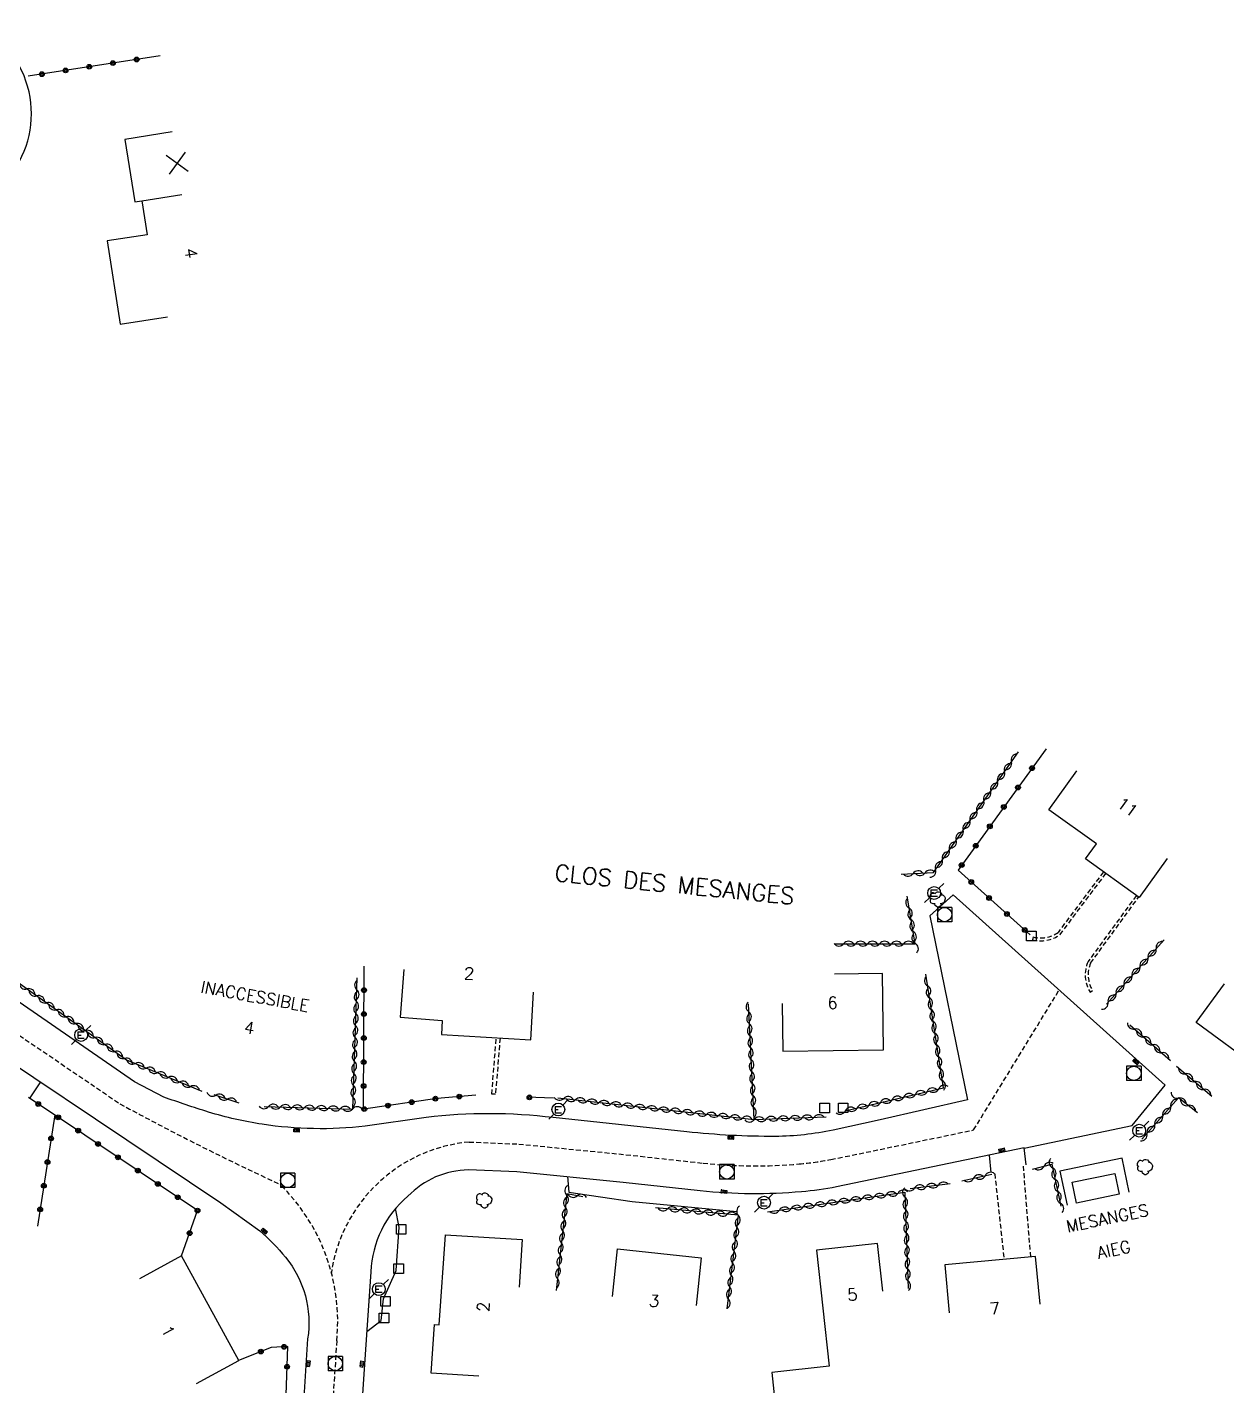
# Model space of a CAD drawing. Header units: millimetres. Extents: x 184000 to 185001, y 129000 to 130000.
# Drawn here: x 184586.4 to 184711.6, y 129851 to 129992.8 of the extents above; entities that cross this region are included whole.
import ezdxf
from ezdxf.enums import TextEntityAlignment as Align

# ---------------------------------------------------------------- set-up
doc = ezdxf.new("R2010")
doc.units = ezdxf.units.MM
doc.linetypes.add('DASHED', pattern=[0.75, 0.5, -0.25])
doc.layers.get('0').update_dxf_attribs({"linetype": 'CONTINUOUS'})
for name, color, linetype in [('W0001', 6, 'DASHED'), ('W0008', 7, 'CONTINUOUS'), ('W0100', 7, 'CONTINUOUS'), ('W0112', 1, 'DASHED'), ('W0300', 7, 'CONTINUOUS'), ('W0310', 3, 'CONTINUOUS'), ('W0322', 7, 'CONTINUOUS'), ('W0334', 7, 'CONTINUOUS'), ('W0400', 7, 'CONTINUOUS'), ('W0420', 7, 'CONTINUOUS'), ('W0471', 7, 'CONTINUOUS'), ('W0984', 7, 'CONTINUOUS'), ('W0989', 7, 'CONTINUOUS'), ('W0991', 7, 'CONTINUOUS'), ('W1102', 7, 'CONTINUOUS')]:
    doc.layers.add(name, color=color, linetype=linetype)
doc.styles.get("Standard").update_dxf_attribs({"font": 'romans.shx', "width": 0.85})

# ---------------------------------------------------------------- blocks, each defined once
blk = doc.blocks.new('t322o')
at = {"color": 0, "linetype": 'Continuous'}
for radius in [0.25, 0.15]:
    blk.add_circle((0, 0), radius, dxfattribs=at)
blk = doc.blocks.new('T420')
for p, q in [((0.75, 0.75), (-0.75, 0.75)), ((-0.75, 0.75), (-0.75, -0.75)), ((0.75, 0.75), (0.75, -0.75)), ((0.75, -0.75), (-0.75, -0.75))]:
    blk.add_line(p, q)
blk.add_ellipse((0, 0), major_axis=(-0.53, 0.53), ratio=1, start_param=3.926991, end_param=10.210176)
blk = doc.blocks.new('T471')
for p, q in [((-0.333334, 0.333334), (-0.333334, -0.333334)), ((-0.333334, 0.333334), (0.333334, 0.333334)), ((-0.333334, 0), (0, 0)), ((0.500001, 0.500001), (1.000002, 1.000002)), ((-0.500001, -0.500001), (-1.000002, -1.000002)), ((-0.333334, -0.333334), (0.333334, -0.333334))]:
    blk.add_line(p, q)
blk.add_ellipse((0, 0), major_axis=(0.471405, 0.471405), ratio=1, start_param=5.4977871438, end_param=11.780972451)
blk = doc.blocks.new('T400')
for p, q in [((-0.15, 0.3), (0.15, 0.3)), ((-0.15, -0.25), (-0.15, 0.3)), ((-0.15, 0.15), (0.15, 0.15)), ((-0.15, 0), (0.15, 0)), ((0.15, 0.3), (0.15, -0.25)), ((-0.15, -0.15), (0.15, -0.15)), ((-0.15, -0.25), (-0.15, -0.3)), ((-0.15, -0.3), (0.15, -0.3)), ((0.15, -0.3), (0.15, -0.25))]:
    blk.add_line(p, q)
blk = doc.blocks.new('T300')
for p, q in [((-0.8, 0.51), (-0.86, 0.34)), ((-0.86, 0.34), (-0.86, 0.17)), ((-0.86, 0.17), (-0.74, 0.06)), ((-0.69, 0.63), (-0.8, 0.51)), ((-0.8, -0.06), (-0.74, 0.06)), ((-0.74, 0.06), (-0.69, 0.11)), ((-0.57, 0.69), (-0.69, 0.63)), ((-0.46, 0.69), (-0.57, 0.69)), ((-0.29, 0.63), (-0.46, 0.69)), ((-0.29, 0.63), (-0.17, 0.74)), ((-0.23, 0.57), (-0.29, 0.63)), ((-0.17, 0.74), (-0.06, 0.8)), ((-0.06, 0.8), (0.06, 0.8)), ((0.06, 0.8), (0.23, 0.74)), ((0.23, 0.74), (0.34, 0.63)), ((0.34, 0.63), (0.4, 0.51)), ((0.46, 0.46), (0.34, 0.46)), ((0.4, 0.51), (0.4, 0.46)), ((0.57, 0.4), (0.46, 0.46)), ((0.57, 0.4), (0.69, 0.29)), ((0.69, 0.29), (0.74, 0.17)), ((0.74, 0.06), (0.69, -0.17)), ((0.74, 0.17), (0.74, 0.06)), ((-0.8, -0.17), (-0.8, -0.06)), ((-0.8, -0.23), (-0.8, -0.17)), ((-0.74, -0.34), (-0.8, -0.23)), ((-0.69, -0.4), (-0.74, -0.34)), ((-0.51, -0.46), (-0.69, -0.4)), ((-0.4, -0.46), (-0.51, -0.46)), ((-0.4, -0.46), (-0.34, -0.46)), ((-0.34, -0.46), (-0.34, -0.4)), ((-0.34, -0.51), (-0.34, -0.46)), ((-0.29, -0.63), (-0.34, -0.51)), ((-0.17, -0.74), (-0.29, -0.63)), ((-0.06, -0.8), (-0.17, -0.74)), ((0.06, -0.8), (-0.06, -0.8)), ((0.17, -0.74), (0.06, -0.8)), ((0.23, -0.69), (0.17, -0.74)), ((0.29, -0.46), (0.23, -0.46)), ((0.29, -0.63), (0.23, -0.69)), ((0.46, -0.4), (0.29, -0.46)), ((0.34, -0.51), (0.29, -0.63)), ((0.34, -0.51), (0.34, -0.46)), ((0.57, -0.34), (0.46, -0.4)), ((0.63, -0.29), (0.57, -0.34)), ((0.69, -0.17), (0.63, -0.29))]:
    blk.add_line(p, q)
blk = doc.blocks.new('t310o')
at = {"color": 0, "linetype": 'Continuous'}
for centre, start, end in [((-0.5, 0.38), 216.8699, 323.1304), ((0.5, -0.37), 36.8699, 143.1303)]:
    blk.add_arc(centre, 0.625, start, end, dxfattribs=at)
blk = doc.blocks.new('t112o')
at = {"color": 0, "linetype": 'Continuous'}
for p, q in [((-0.5, 0.5), (0.5, 0.5)), ((-0.5, -0.5), (-0.5, 0.5)), ((0.5, 0.5), (0.5, -0.5)), ((0.5, -0.5), (-0.5, -0.5))]:
    blk.add_line(p, q, dxfattribs=at)
blk = doc.blocks.new('t991o')
at = {"color": 0, "linetype": 'Continuous'}
for p, q in [((-1, 1), (1, -1)), ((-1, -1), (1, 1))]:
    blk.add_line(p, q, dxfattribs=at)

msp = doc.modelspace()

# ---------------------------------------------------------------- linework, layer by layer
at = {"layer": 'W0001'}
for points in [[(184477.65, 129907.15), (184492.55, 129904.86), (184530.85, 129899.29, 0.060458), (184552.09, 129901.37), (184558.82, 129902.07, -0.167521), (184571.35, 129897.27), (184596.09, 129880.43, 0.017409), (184612.77, 129872.04, -0.229307), (184618.72, 129855.69), (184616, 129813.86)], [(184477.65, 129907.15), (184492.55, 129904.86), (184530.85, 129899.29, 0.060458), (184552.09, 129901.37), (184558.82, 129902.07, -0.167521), (184571.35, 129897.27), (184596.09, 129880.43, 0.017409), (184612.77, 129872.04, -0.229307), (184618.72, 129855.69), (184616, 129813.86)], [(184618.16, 129862.83, -0.345531), (184632.52, 129876.43, -0.003674), (184632.52, 129876.43), (184637.7, 129876.22), (184648.89, 129875.11), (184656.93, 129874.23, 0.049146), (184666.94, 129874.14, 0.024527), (184670.27, 129874.6), (184677.63, 129876.12), (184685.16, 129877.69), (184694.08, 129892.3)], [(184618.16, 129862.83, -0.345531), (184632.52, 129876.43, -0.003674), (184632.52, 129876.43), (184637.7, 129876.22), (184648.89, 129875.11), (184656.93, 129874.23, 0.049146), (184666.94, 129874.14, 0.024527), (184670.27, 129874.6), (184677.63, 129876.12), (184685.16, 129877.69), (184694.08, 129892.3)]]:
    msp.add_lwpolyline(points, format="xyb", dxfattribs=at)
at = {"layer": 'W0008'}
for points in [[(184584.29, 129976.9, 0.475244), (184581.62, 129992.78, 0.350341)], [(184584.29, 129976.9, 0.475244), (184581.62, 129992.78, 0.350341)], [(184690.42, 129875.8), (184701.68, 129878.15), (184705.15, 129882.37), (184683.01, 129902.23), (184680.59, 129900.05), (184684.5, 129880.85), (184675.42, 129878.76), (184670.5, 129877.68, -0.051738), (184664.46, 129877.02, -0.028725), (184655.23, 129877.5), (184641.29, 129878.98, 0.06034), (184628.04, 129879), (184621.69, 129878.08, -0.065673), (184610.94, 129878.28, -0.036662), (184605.35, 129879.56, -0.013551), (184600.67, 129881.13), (184597.61, 129882.7), (184575.9, 129897.71)], [(184690.42, 129875.8), (184701.68, 129878.15), (184705.15, 129882.37), (184683.01, 129902.23), (184680.59, 129900.05), (184684.5, 129880.85), (184675.42, 129878.76), (184670.5, 129877.68, -0.051738), (184664.46, 129877.02, -0.028725), (184655.23, 129877.5), (184641.29, 129878.98, 0.06034), (184628.04, 129879), (184621.69, 129878.08, -0.065673), (184610.94, 129878.28, -0.036662), (184605.35, 129879.56, -0.013551), (184600.67, 129881.13), (184597.61, 129882.7), (184575.9, 129897.71)], [(184574.01, 129891.94), (184606.63, 129870.08), (184610.69, 129867.18, -0.041158), (184613.38, 129864.4, -0.214165), (184615.68, 129855.89), (184615.07, 129846.44), (184614.79, 129840.72), (184614.39, 129834.94), (184613.5, 129822.53, -0.183281), (184611.3, 129818.08, -0.225165), (184602.9, 129815.41), (184586.84, 129819.47), (184569.39, 129823.75)], [(184574.01, 129891.94), (184606.63, 129870.08), (184610.69, 129867.18, -0.041158), (184613.38, 129864.4, -0.214165), (184615.68, 129855.89), (184615.07, 129846.44), (184614.79, 129840.72), (184614.39, 129834.94), (184613.5, 129822.53, -0.183281), (184611.3, 129818.08, -0.225165), (184602.9, 129815.41), (184586.84, 129819.47), (184569.39, 129823.75)], [(184690.43, 129875.8), (184690.44, 129875.81), (184678.22, 129873.27), (184670.84, 129871.74, -0.024693), (184667.2, 129871.24, -0.049154), (184656.62, 129871.34), (184648.59, 129872.22), (184637.49, 129873.31), (184632.47, 129873.52, 0.201366), (184626.15, 129870.77, 0.214231), (184622.29, 129862.89), (184621.85, 129856.83), (184620.11, 129831.05), (184619.99, 129829.04), (184619.74, 129824.51, 0.123402), (184621.64, 129817.86, 0.259124), (184634.11, 129810.4), (184643.23, 129809.23), (184662.29, 129806.52), (184685.21, 129802.46), (184695.15, 129800.22), (184712.71, 129795.66)], [(184690.43, 129875.8), (184690.44, 129875.81), (184678.22, 129873.27), (184670.84, 129871.74, -0.024693), (184667.2, 129871.24, -0.049154), (184656.62, 129871.34), (184648.59, 129872.22), (184637.49, 129873.31), (184632.47, 129873.52, 0.201366), (184626.15, 129870.77, 0.214231), (184622.29, 129862.89), (184621.85, 129856.83), (184620.11, 129831.05), (184619.99, 129829.04), (184619.74, 129824.51, 0.123402), (184621.64, 129817.86, 0.259124), (184634.11, 129810.4), (184643.23, 129809.23), (184662.29, 129806.52), (184685.21, 129802.46), (184695.15, 129800.22), (184712.71, 129795.66)]]:
    msp.add_lwpolyline(points, format="xyb", dxfattribs=at)
for points in [[(184586.85, 129984.32), (184586.85, 129984.32)], [(184586.85, 129984.32), (184586.85, 129984.32)], [(184605.35, 129879.56), (184605.35, 129879.56)], [(184605.35, 129879.56), (184605.35, 129879.56)], [(184632.11, 129879.33), (184632.11, 129879.33)], [(184632.11, 129879.33), (184632.11, 129879.33)], [(184610.94, 129878.28), (184610.94, 129878.28)], [(184610.94, 129878.28), (184610.94, 129878.28)], [(184615.97, 129877.84), (184615.97, 129877.84)], [(184615.97, 129877.84), (184615.97, 129877.84)], [(184620.13, 129877.93), (184620.13, 129877.93)], [(184620.13, 129877.93), (184620.13, 129877.93)], [(184657.39, 129877.3), (184657.39, 129877.3)], [(184657.39, 129877.3), (184657.39, 129877.3)], [(184664.46, 129877.02), (184664.46, 129877.02)], [(184664.46, 129877.02), (184664.46, 129877.02)], [(184629.51, 129872.98), (184629.51, 129872.98)], [(184629.51, 129872.98), (184629.51, 129872.98)], [(184626.15, 129870.77), (184626.15, 129870.77)], [(184626.15, 129870.77), (184626.15, 129870.77)], [(184662.89, 129871.03), (184662.89, 129871.03)], [(184662.89, 129871.03), (184662.89, 129871.03)], [(184667.2, 129871.24), (184667.2, 129871.24)], [(184667.2, 129871.24), (184667.2, 129871.24)], [(184623.18, 129866.82), (184623.18, 129866.82)], [(184623.18, 129866.82), (184623.18, 129866.82)], [(184613.38, 129864.4), (184613.38, 129864.4)], [(184613.38, 129864.4), (184613.38, 129864.4)], [(184615.3, 129860.87), (184615.3, 129860.87)], [(184615.3, 129860.87), (184615.3, 129860.87)]]:
    msp.add_lwpolyline(points, dxfattribs=at)
at = {"layer": 'W0100'}
for points in [[(184601.56, 129981.85), (184596.62, 129981.07), (184597.64, 129974.55), (184598.38, 129974.67), (184598.94, 129971.1), (184594.76, 129970.47), (184596.12, 129961.78), (184601.06, 129962.55)], [(184601.56, 129981.85), (184596.62, 129981.07), (184597.64, 129974.55), (184598.38, 129974.67), (184598.94, 129971.1), (184594.76, 129970.47), (184596.12, 129961.78), (184601.06, 129962.55)], [(184705.33, 129906.02), (184702.42, 129901.95), (184696.82, 129905.97), (184697.96, 129907.56), (184693.01, 129911.11), (184695.93, 129915.17)], [(184705.33, 129906.02), (184702.42, 129901.95), (184696.82, 129905.97), (184697.96, 129907.56), (184693.01, 129911.11), (184695.93, 129915.17)], [(184693.01, 129911.11), (184693.01, 129911.11)], [(184693.01, 129911.11), (184693.01, 129911.11)], [(184625.73, 129894.44), (184625.32, 129889.46), (184629.72, 129889.1), (184629.65, 129887.64), (184638.95, 129887.09), (184639.24, 129892.08)], [(184625.73, 129894.44), (184625.32, 129889.46), (184629.72, 129889.1), (184629.65, 129887.64), (184638.95, 129887.09), (184639.24, 129892.08)], [(184665.2, 129890.9), (184665.27, 129885.9), (184675.74, 129886.04), (184675.64, 129894.02), (184670.64, 129893.96)], [(184665.2, 129890.9), (184665.27, 129885.9), (184675.74, 129886.04), (184675.64, 129894.02), (184670.64, 129893.96)], [(184717.76, 129888.21), (184714.81, 129884.18), (184708.37, 129888.89), (184711.32, 129892.93)], [(184717.76, 129888.21), (184714.81, 129884.18), (184708.37, 129888.89), (184711.32, 129892.93)], [(184633.55, 129851.98), (184628.57, 129852.32), (184628.91, 129857.39), (184629.41, 129857.35), (184630.05, 129866.76), (184638.07, 129866.26), (184637.75, 129861.27)], [(184633.55, 129851.98), (184628.57, 129852.32), (184628.91, 129857.39), (184629.41, 129857.35), (184630.05, 129866.76), (184638.07, 129866.26), (184637.75, 129861.27)], [(184604.1, 129851.23), (184608.49, 129853.62), (184602.54, 129864.55), (184598.15, 129862.16)], [(184604.1, 129851.23), (184608.49, 129853.62), (184602.54, 129864.55), (184598.15, 129862.16)], [(184647.47, 129860.32), (184648, 129865.29), (184656.73, 129864.36), (184656.2, 129859.38)], [(184647.47, 129860.32), (184648, 129865.29), (184656.73, 129864.36), (184656.2, 129859.38)], [(184675.68, 129860.86), (184675.14, 129865.83), (184668.77, 129865.14), (184670.08, 129853.04), (184664.09, 129852.39), (184664.63, 129847.42)], [(184675.68, 129860.86), (184675.14, 129865.83), (184668.77, 129865.14), (184670.08, 129853.04), (184664.09, 129852.39), (184664.63, 129847.42)], [(184692.09, 129859.52), (184691.62, 129864.5), (184682.15, 129863.6), (184682.62, 129858.62)], [(184692.09, 129859.52), (184691.62, 129864.5), (184682.15, 129863.6), (184682.62, 129858.62)], [(184664.09, 129852.39), (184664.09, 129852.39)], [(184664.09, 129852.39), (184664.09, 129852.39)]]:
    msp.add_lwpolyline(points, dxfattribs=at)
msp.add_lwpolyline([(184700.33, 129870.98), (184695.9, 129870.06), (184695.45, 129872.24), (184699.89, 129873.16)], close=True, dxfattribs=at)
msp.add_lwpolyline([(184700.33, 129870.98), (184695.9, 129870.06), (184695.45, 129872.24), (184699.89, 129873.16)], close=True, dxfattribs=at)
at = {"layer": 'W0112'}
for p, q in [((184687.36, 129873.12), (184688.33, 129864.19)), ((184687.36, 129873.12), (184688.33, 129864.19)), ((184691.12, 129864.45), (184690.35, 129873.92)), ((184691.12, 129864.45), (184690.35, 129873.92))]:
    msp.add_line(p, q, dxfattribs=at)
for points in [[(184698.7, 129904.62), (184693.96, 129898.3, -0.216049), (184691.36, 129897.83), (184691.29, 129897.54, 0.219785), (184694.17, 129898.08), (184698.95, 129904.44)], [(184698.7, 129904.62), (184693.96, 129898.3, -0.216049), (184691.36, 129897.83), (184691.29, 129897.54, 0.219785), (184694.17, 129898.08), (184698.95, 129904.44)], [(184702.13, 129902.16), (184697.09, 129895.26, 0.246368), (184697.31, 129892.07), (184697.56, 129892.23, -0.243714), (184697.36, 129895.11), (184702.37, 129901.99)], [(184702.13, 129902.16), (184697.09, 129895.26, 0.246368), (184697.31, 129892.07), (184697.56, 129892.23, -0.243714), (184697.36, 129895.11), (184702.37, 129901.99)]]:
    msp.add_lwpolyline(points, format="xyb", dxfattribs=at)
for points in [[(184691.29, 129897.54), (184691.29, 129897.54)], [(184691.29, 129897.54), (184691.29, 129897.54)], [(184692.93, 129897.53), (184692.93, 129897.53)], [(184692.93, 129897.53), (184692.93, 129897.53)], [(184696.8, 129893.81), (184696.8, 129893.81)], [(184696.8, 129893.81), (184696.8, 129893.81)], [(184697.31, 129892.07), (184697.31, 129892.07)], [(184697.31, 129892.07), (184697.31, 129892.07)], [(184635.75, 129887.28), (184635.28, 129881.42), (184634.89, 129881.43), (184635.36, 129887.3)], [(184635.75, 129887.28), (184635.28, 129881.42), (184634.89, 129881.43), (184635.36, 129887.3)]]:
    msp.add_lwpolyline(points, dxfattribs=at)
at = {"layer": 'W0310'}
for p, q in [((184701.45, 129888.67), (184705.71, 129884.93)), ((184701.45, 129888.67), (184705.71, 129884.93)), ((184706.31, 129884.36), (184709.99, 129881.21)), ((184706.31, 129884.36), (184709.99, 129881.21)), ((184605.91, 129881.38), (184608.5, 129880.52)), ((184605.91, 129881.38), (184608.5, 129880.52)), ((184683.93, 129872.38), (184687.05, 129873.06)), ((184683.93, 129872.38), (184687.05, 129873.06))]:
    msp.add_line(p, q, dxfattribs=at)
for points in [[(184677.6, 129904.37), (184680.97, 129904.57), (184689.82, 129917.14)], [(184677.6, 129904.37), (184680.97, 129904.57), (184689.82, 129917.14)], [(184579.28, 129913.91), (184576.88, 129899.19), (184596.79, 129885.02), (184604.64, 129881.74)], [(184579.28, 129913.91), (184576.88, 129899.19), (184596.79, 129885.02), (184604.64, 129881.74)], [(184670.6, 129897.13), (184679.07, 129897.13), (184678.21, 129902.09)], [(184670.6, 129897.13), (184679.07, 129897.13), (184678.21, 129902.09)], [(184699.01, 129890.83), (184705.03, 129897.53)], [(184699.01, 129890.83), (184705.03, 129897.53)], [(184611.16, 129880.15), (184620.39, 129879.87), (184620.86, 129893.58)], [(184611.16, 129880.15), (184620.39, 129879.87), (184620.86, 129893.58)], [(184671.76, 129879.7), (184682.01, 129882.1), (184680.17, 129893.96)], [(184671.76, 129879.7), (184682.01, 129882.1), (184680.17, 129893.96)], [(184662.27, 129878.78), (184661.66, 129890.85)], [(184662.27, 129878.78), (184661.66, 129890.85)], [(184641.78, 129881.05), (184662.27, 129878.78), (184669.77, 129879.06)], [(184641.78, 129881.05), (184662.27, 129878.78), (184669.77, 129879.06)], [(184708.51, 129879.48), (184706.52, 129881.04), (184702.71, 129876.72)], [(184708.51, 129879.48), (184706.52, 129881.04), (184702.71, 129876.72)], [(184691.29, 129873.6), (184693.3, 129874.13), (184694.27, 129869.73)], [(184691.29, 129873.6), (184693.3, 129874.13), (184694.27, 129869.73)], [(184678.55, 129871.59), (184682.72, 129872.09)], [(184678.55, 129871.59), (184682.72, 129872.09)], [(184644.39, 129870.71), (184642.71, 129871.02), (184641.6, 129860.94)], [(184644.39, 129870.71), (184642.71, 129871.02), (184641.6, 129860.94)], [(184663.67, 129869.14), (184677.98, 129871.2), (184678.34, 129861.15)], [(184663.67, 129869.14), (184677.98, 129871.2), (184678.34, 129861.15)], [(184659.44, 129859.04), (184660.64, 129868.81), (184651.98, 129869.57)], [(184659.44, 129859.04), (184660.64, 129868.81), (184651.98, 129869.57)]]:
    msp.add_lwpolyline(points, dxfattribs=at)
at = {"layer": 'W0322'}
for p, q in [((184600.31, 129989.79), (184586.53, 129987.66)), ((184600.31, 129989.79), (184586.53, 129987.66)), ((184641.32, 129881.02), (184638.53, 129881.1)), ((184641.32, 129881.02), (184638.53, 129881.1)), ((184589.3, 129879.28), (184587.51, 129867.66)), ((184589.3, 129879.28), (184587.51, 129867.66))]:
    msp.add_line(p, q, dxfattribs=at)
for points in [[(184692.71, 129917.48), (184683.53, 129904.8), (184691.05, 129898.06)], [(184692.71, 129917.48), (184683.53, 129904.8), (184691.05, 129898.06)], [(184633.22, 129881.32), (184629.2, 129880.98), (184621.51, 129879.86), (184621.57, 129894.78)], [(184633.22, 129881.32), (184629.2, 129880.98), (184621.51, 129879.86), (184621.57, 129894.78)], [(184602.54, 129864.56), (184604.2, 129869.29), (184586.56, 129881.08)], [(184602.54, 129864.56), (184604.2, 129869.29), (184586.56, 129881.08)], [(184613.12, 129840.96), (184613.61, 129855.08), (184611.89, 129855), (184608.48, 129853.63)], [(184613.12, 129840.96), (184613.61, 129855.08), (184611.89, 129855), (184608.48, 129853.63)]]:
    msp.add_lwpolyline(points, dxfattribs=at)
at = {"layer": 'W0334'}
for points in [[(184587.8, 129882.7), (184586.69, 129881.06)], [(184587.8, 129882.7), (184586.69, 129881.06)], [(184686.77, 129875.05), (184686.95, 129873.26)], [(184686.77, 129875.05), (184686.95, 129873.26)], [(184690.62, 129874.04), (184690.44, 129875.81)], [(184690.62, 129874.04), (184690.44, 129875.81)], [(184701.38, 129871.2), (184700.65, 129874.75), (184694.15, 129873.4), (184694.91, 129869.85)], [(184701.38, 129871.2), (184700.65, 129874.75), (184694.15, 129873.4), (184694.91, 129869.85)], [(184642.78, 129872.82), (184642.94, 129871.2), (184649.52, 129870.22), (184660.47, 129869.18)], [(184642.78, 129872.82), (184642.94, 129871.2), (184649.52, 129870.22), (184660.47, 129869.18)], [(184621.84, 129856.66), (184623.35, 129857.81), (184623.61, 129860.05), (184624.93, 129863.02), (184625.24, 129867.55), (184624.85, 129869.49)], [(184621.84, 129856.66), (184623.35, 129857.81), (184623.61, 129860.05), (184624.93, 129863.02), (184625.24, 129867.55), (184624.85, 129869.49)]]:
    msp.add_lwpolyline(points, dxfattribs=at)
at = {"layer": 'W1102'}
msp.add_lwpolyline([(184598.38, 129974.67), (184602.57, 129975.32)], dxfattribs=at)
msp.add_lwpolyline([(184598.38, 129974.67), (184602.57, 129975.32)], dxfattribs=at)

# ---------------------------------------------------------------- block references
at = {"layer": 'W0112'}
for p in [(184691.17, 129897.92), (184691.17, 129897.92), (184669.62, 129879.97), (184669.62, 129879.97), (184671.55, 129880), (184671.55, 129880), (184625.44, 129867.31), (184625.44, 129867.31), (184625.18, 129863.22), (184625.18, 129863.22), (184623.8, 129859.8), (184623.8, 129859.8), (184623.65, 129858.06), (184623.65, 129858.06)]:
    msp.add_blockref('t112o', p, dxfattribs=at)
at = {"layer": 'W0300'}
for p in [(184681.44, 129901.75), (184681.44, 129901.75), (184703.07, 129873.82), (184703.07, 129873.82), (184634.14, 129870.33), (184634.14, 129870.33)]:
    msp.add_blockref('T300', p, dxfattribs=at)
at = {"layer": 'W0310'}
for p, rotation in [((184689.1, 129916.11), 54.82535904649518), ((184689.1, 129916.11), 54.82535904649518), ((184688.38, 129915.09), 54.82535904649518), ((184688.38, 129915.09), 54.82535904649518), ((184687.66, 129914.07), 54.82535904649518), ((184687.66, 129914.07), 54.82535904649518), ((184686.22, 129912.03), 54.82535904649518), ((184686.22, 129912.03), 54.82535904649518), ((184686.94, 129913.05), 54.82535904649518), ((184686.94, 129913.05), 54.82535904649518), ((184685.5, 129911), 54.82535904649518), ((184685.5, 129911), 54.82535904649518), ((184684.06, 129908.96), 54.82535904649518), ((184684.06, 129908.96), 54.82535904649518), ((184684.78, 129909.98), 54.82535904649518), ((184684.78, 129909.98), 54.82535904649518), ((184683.34, 129907.94), 54.82535904649518), ((184683.34, 129907.94), 54.82535904649518), ((184682.62, 129906.92), 54.82535904649518), ((184682.62, 129906.92), 54.82535904649518), ((184681.18, 129904.87), 54.82535904649518), ((184681.18, 129904.87), 54.82535904649518), ((184681.9, 129905.9), 54.82535904649518), ((184681.9, 129905.9), 54.82535904649518), ((184678.84, 129904.45), 3.368343273506007), ((184678.84, 129904.45), 3.368343273506007), ((184680.09, 129904.52), 3.368343273506007), ((184680.09, 129904.52), 3.368343273506007), ((184678.42, 129900.86), 99.80805339958887), ((184678.42, 129900.86), 99.80805339958887), ((184678.64, 129899.63), 99.80805339958887), ((184678.64, 129899.63), 99.80805339958887), ((184678.85, 129898.4), 99.80805339958887), ((184678.85, 129898.4), 99.80805339958887), ((184671.61, 129897.13), 0.005323107623553813), ((184671.61, 129897.13), 0.005323107623553813), ((184672.86, 129897.13), 0.005323107623553813), ((184672.86, 129897.13), 0.005323107623553813), ((184674.11, 129897.13), 0.005323107623553813), ((184674.11, 129897.13), 0.005323107623553813), ((184675.36, 129897.13), 0.005323107623553813), ((184675.36, 129897.13), 0.005323107623553813), ((184676.61, 129897.13), 0.005323107623553813), ((184676.61, 129897.13), 0.005323107623553813), ((184677.86, 129897.13), 0.005323107623553813), ((184677.86, 129897.13), 0.005323107623553813), ((184679.06, 129897.17), 99.80805339958887), ((184679.06, 129897.17), 99.80805339958887), ((184704.2, 129896.6), 48.01183617929391), ((184704.2, 129896.6), 48.01183617929391), ((184703.36, 129895.67), 48.01183617929391), ((184703.36, 129895.67), 48.01183617929391), ((184701.69, 129893.81), 48.01183617929391), ((184701.69, 129893.81), 48.01183617929391), ((184702.52, 129894.74), 48.01183617929391), ((184702.52, 129894.74), 48.01183617929391), ((184586.41, 129892.41), 324.5563283033075), ((184586.41, 129892.41), 324.5563283033075), ((184620.82, 129892.33), 88.03323615422134), ((184620.82, 129892.33), 88.03323615422134), ((184680.36, 129892.72), 98.83709047751535), ((184680.36, 129892.72), 98.83709047751535), ((184700.85, 129892.88), 48.01183617929391), ((184700.85, 129892.88), 48.01183617929391), ((184587.42, 129891.68), 324.5563283033075), ((184587.42, 129891.68), 324.5563283033075), ((184588.44, 129890.96), 324.5563283033075), ((184588.44, 129890.96), 324.5563283033075), ((184620.77, 129891.08), 88.03323615422134), ((184620.77, 129891.08), 88.03323615422134), ((184680.55, 129891.49), 98.83709047751535), ((184680.55, 129891.49), 98.83709047751535), ((184699.18, 129891.03), 48.01183617929391), ((184699.18, 129891.03), 48.01183617929391), ((184700.02, 129891.95), 48.01183617929391), ((184700.02, 129891.95), 48.01183617929391), ((184589.46, 129890.23), 324.5563283033075), ((184589.46, 129890.23), 324.5563283033075), ((184590.48, 129889.51), 324.5563283033075), ((184590.48, 129889.51), 324.5563283033075), ((184620.73, 129889.83), 88.03323615422134), ((184620.73, 129889.83), 88.03323615422134), ((184661.7, 129890.02), 92.90483733397384), ((184661.7, 129890.02), 92.90483733397384), ((184680.74, 129890.25), 98.83709047751535), ((184680.74, 129890.25), 98.83709047751535), ((184591.5, 129888.78), 324.5563283033075), ((184591.5, 129888.78), 324.5563283033075), ((184592.52, 129888.06), 324.5563283033075), ((184592.52, 129888.06), 324.5563283033075), ((184620.69, 129888.58), 88.03323615422134), ((184620.69, 129888.58), 88.03323615422134), ((184661.77, 129888.77), 92.90483733397384), ((184661.77, 129888.77), 92.90483733397384), ((184680.93, 129889.02), 98.83709047751535), ((184680.93, 129889.02), 98.83709047751535), ((184681.13, 129887.78), 98.83709047751535), ((184681.13, 129887.78), 98.83709047751535), ((184701.96, 129888.22), 318.7141402648218), ((184701.96, 129888.22), 318.7141402648218), ((184593.53, 129887.33), 324.5563283033075), ((184593.53, 129887.33), 324.5563283033075), ((184594.55, 129886.61), 324.5563283033075), ((184594.55, 129886.61), 324.5563283033075), ((184620.65, 129887.33), 88.03323615422134), ((184620.65, 129887.33), 88.03323615422134), ((184661.83, 129887.52), 92.90483733397384), ((184661.83, 129887.52), 92.90483733397384), ((184661.89, 129886.27), 92.90483733397384), ((184661.89, 129886.27), 92.90483733397384), ((184681.32, 129886.55), 98.83709047751535), ((184681.32, 129886.55), 98.83709047751535), ((184702.9, 129887.4), 318.7141402648218), ((184702.9, 129887.4), 318.7141402648218), ((184703.84, 129886.58), 318.7141402648218), ((184703.84, 129886.58), 318.7141402648218), ((184595.57, 129885.88), 324.5563283033075), ((184595.57, 129885.88), 324.5563283033075), ((184596.59, 129885.16), 324.5563283033075), ((184596.59, 129885.16), 324.5563283033075), ((184620.56, 129884.84), 88.03323615422134), ((184620.56, 129884.84), 88.03323615422134), ((184620.6, 129886.09), 88.03323615422134), ((184620.6, 129886.09), 88.03323615422134), ((184661.96, 129885.03), 92.90483733397384), ((184661.96, 129885.03), 92.90483733397384), ((184681.51, 129885.31), 98.83709047751535), ((184681.51, 129885.31), 98.83709047751535), ((184704.78, 129885.75), 318.7141402648218), ((184704.78, 129885.75), 318.7141402648218), ((184597.72, 129884.63), 337.3484337554241), ((184597.72, 129884.63), 337.3484337554241), ((184598.87, 129884.15), 337.3484337554241), ((184598.87, 129884.15), 337.3484337554241), ((184620.52, 129883.59), 88.03323615422134), ((184620.52, 129883.59), 88.03323615422134), ((184662.02, 129883.78), 92.90483733397384), ((184662.02, 129883.78), 92.90483733397384), ((184681.7, 129884.08), 98.83709047751535), ((184681.7, 129884.08), 98.83709047751535), ((184707.26, 129883.55), 319.4230889165945), ((184707.26, 129883.55), 319.4230889165945), ((184600.02, 129883.67), 337.3484337554241), ((184600.02, 129883.67), 337.3484337554241), ((184601.18, 129883.19), 337.3484337554241), ((184601.18, 129883.19), 337.3484337554241), ((184602.33, 129882.7), 337.3484337554241), ((184602.33, 129882.7), 337.3484337554241), ((184620.47, 129882.34), 88.03323615422134), ((184620.47, 129882.34), 88.03323615422134), ((184662.08, 129882.53), 92.90483733397384), ((184662.08, 129882.53), 92.90483733397384), ((184681.89, 129882.84), 98.83709047751535), ((184681.89, 129882.84), 98.83709047751535), ((184708.21, 129882.73), 319.4230889165945), ((184708.21, 129882.73), 319.4230889165945), ((184603.48, 129882.22), 337.3484337554241), ((184603.48, 129882.22), 337.3484337554241), ((184606.13, 129881.31), 341.7427325259272), ((184606.13, 129881.31), 341.7427325259272), ((184620.43, 129881.09), 88.03323615422134), ((184620.43, 129881.09), 88.03323615422134), ((184662.15, 129881.28), 92.90483733397384), ((184662.15, 129881.28), 92.90483733397384), ((184677.87, 129881.13), 13.21296559669659), ((184677.87, 129881.13), 13.21296559669659), ((184679.08, 129881.42), 13.21296559669659), ((184679.08, 129881.42), 13.21296559669659), ((184680.3, 129881.7), 13.21296559669659), ((184680.3, 129881.7), 13.21296559669659), ((184681.52, 129881.99), 13.21296559669659), ((184681.52, 129881.99), 13.21296559669659), ((184706.54, 129881.02), 142.0489884375372), ((184706.54, 129881.02), 142.0489884375372), ((184709.16, 129881.92), 319.4230889165945), ((184709.16, 129881.92), 319.4230889165945), ((184607.32, 129880.91), 341.7427325259272), ((184607.32, 129880.91), 341.7427325259272), ((184611.61, 129880.14), 358.2594626962373), ((184611.61, 129880.14), 358.2594626962373), ((184612.86, 129880.1), 358.2594626962373), ((184612.86, 129880.1), 358.2594626962373), ((184614.11, 129880.06), 358.2594626962373), ((184614.11, 129880.06), 358.2594626962373), ((184615.36, 129880.03), 358.2594626962373), ((184615.36, 129880.03), 358.2594626962373), ((184616.61, 129879.99), 358.2594626962373), ((184616.61, 129879.99), 358.2594626962373), ((184617.86, 129879.95), 358.2594626962373), ((184617.86, 129879.95), 358.2594626962373), ((184619.11, 129879.91), 358.2594626962373), ((184619.11, 129879.91), 358.2594626962373), ((184620.36, 129879.87), 358.2594626962373), ((184620.36, 129879.87), 358.2594626962373), ((184642.4, 129880.98), 353.6822898488804), ((184642.4, 129880.98), 353.6822898488804), ((184643.64, 129880.85), 353.6822898488804), ((184643.64, 129880.85), 353.6822898488804), ((184644.88, 129880.71), 353.6822898488804), ((184644.88, 129880.71), 353.6822898488804), ((184646.13, 129880.57), 353.6822898488804), ((184646.13, 129880.57), 353.6822898488804), ((184647.37, 129880.43), 353.6822898488804), ((184647.37, 129880.43), 353.6822898488804), ((184648.61, 129880.3), 353.6822898488804), ((184648.61, 129880.3), 353.6822898488804), ((184649.85, 129880.16), 353.6822898488804), ((184649.85, 129880.16), 353.6822898488804), ((184651.1, 129880.02), 353.6822898488804), ((184651.1, 129880.02), 353.6822898488804), ((184652.34, 129879.88), 353.6822898488804), ((184652.34, 129879.88), 353.6822898488804), ((184662.21, 129880.03), 92.90483733397384), ((184662.21, 129880.03), 92.90483733397384), ((184671.78, 129879.7), 13.21296559669659), ((184671.78, 129879.7), 13.21296559669659), ((184673, 129879.99), 13.21296559669659), ((184673, 129879.99), 13.21296559669659), ((184674.22, 129880.27), 13.21296559669659), ((184674.22, 129880.27), 13.21296559669659), ((184675.43, 129880.56), 13.21296559669659), ((184675.43, 129880.56), 13.21296559669659), ((184676.65, 129880.84), 13.21296559669659), ((184676.65, 129880.84), 13.21296559669659), ((184705.71, 129880.12), 228.5409126109333), ((184705.71, 129880.12), 228.5409126109333), ((184707.53, 129880.25), 142.0489884375372), ((184707.53, 129880.25), 142.0489884375372), ((184653.58, 129879.75), 353.6822898488804), ((184653.58, 129879.75), 353.6822898488804), ((184654.82, 129879.61), 353.6822898488804), ((184654.82, 129879.61), 353.6822898488804), ((184656.07, 129879.47), 353.6822898488804), ((184656.07, 129879.47), 353.6822898488804), ((184657.31, 129879.33), 353.6822898488804), ((184657.31, 129879.33), 353.6822898488804), ((184658.55, 129879.2), 353.6822898488804), ((184658.55, 129879.2), 353.6822898488804), ((184659.79, 129879.06), 353.6822898488804), ((184659.79, 129879.06), 353.6822898488804), ((184661.04, 129878.92), 353.6822898488804), ((184661.04, 129878.92), 353.6822898488804), ((184662.28, 129878.78), 2.083384941787845), ((184662.28, 129878.78), 2.083384941787845), ((184663.53, 129878.83), 2.083384941787845), ((184663.53, 129878.83), 2.083384941787845), ((184664.78, 129878.88), 2.083384941787845), ((184664.78, 129878.88), 2.083384941787845), ((184666.03, 129878.92), 2.083384941787845), ((184666.03, 129878.92), 2.083384941787845), ((184667.28, 129878.97), 2.083384941787845), ((184667.28, 129878.97), 2.083384941787845), ((184668.52, 129879.01), 2.083384941787845), ((184668.52, 129879.01), 2.083384941787845), ((184704.05, 129878.25), 228.5409126109333), ((184704.05, 129878.25), 228.5409126109333), ((184704.88, 129879.18), 228.5409126109333), ((184704.88, 129879.18), 228.5409126109333), ((184703.23, 129877.31), 228.5409126109333), ((184703.23, 129877.31), 228.5409126109333), ((184693.39, 129873.73), 282.3498249136546), ((184693.39, 129873.73), 282.3498249136546), ((184685.15, 129872.65), 12.30451429688717), ((184685.15, 129872.65), 12.30451429688717), ((184686.37, 129872.91), 12.30451429688717), ((184686.37, 129872.91), 12.30451429688717), ((184692.5, 129873.92), 15.00926773019925), ((184692.5, 129873.92), 15.00926773019925), ((184693.66, 129872.51), 282.3498249136546), ((184693.66, 129872.51), 282.3498249136546), ((184642.69, 129870.88), 263.6958783443366), ((184642.69, 129870.88), 263.6958783443366), ((184678, 129870.66), 272.0757258277387), ((184678, 129870.66), 272.0757258277387), ((184679, 129871.64), 6.865219809798472), ((184679, 129871.64), 6.865219809798472), ((184680.24, 129871.79), 6.865219809798472), ((184680.24, 129871.79), 6.865219809798472), ((184681.48, 129871.94), 6.865219809798472), ((184681.48, 129871.94), 6.865219809798472), ((184693.93, 129871.28), 282.3498249136546), ((184693.93, 129871.28), 282.3498249136546), ((184642.56, 129869.64), 263.6958783443366), ((184642.56, 129869.64), 263.6958783443366), ((184643.8, 129870.82), 169.6165643132125), ((184643.8, 129870.82), 169.6165643132125), ((184668.61, 129869.85), 8.188935991957894), ((184668.61, 129869.85), 8.188935991957894), ((184669.85, 129870.03), 8.188935991957894), ((184669.85, 129870.03), 8.188935991957894), ((184671.09, 129870.21), 8.188935991957894), ((184671.09, 129870.21), 8.188935991957894), ((184672.33, 129870.39), 8.188935991957894), ((184672.33, 129870.39), 8.188935991957894), ((184673.56, 129870.57), 8.188935991957894), ((184673.56, 129870.57), 8.188935991957894), ((184674.8, 129870.74), 8.188935991957894), ((184674.8, 129870.74), 8.188935991957894), ((184676.04, 129870.92), 8.188935991957894), ((184676.04, 129870.92), 8.188935991957894), ((184677.28, 129871.1), 8.188935991957894), ((184677.28, 129871.1), 8.188935991957894), ((184678.04, 129869.41), 272.0757258277387), ((184678.04, 129869.41), 272.0757258277387), ((184694.19, 129870.06), 282.3498249136546), ((184694.19, 129870.06), 282.3498249136546), ((184642.42, 129868.4), 263.6958783443366), ((184642.42, 129868.4), 263.6958783443366), ((184653.23, 129869.46), 174.9755247569701), ((184653.23, 129869.46), 174.9755247569701), ((184654.47, 129869.35), 174.9755247569701), ((184654.47, 129869.35), 174.9755247569701), ((184655.72, 129869.24), 174.9755247569701), ((184655.72, 129869.24), 174.9755247569701), ((184656.97, 129869.13), 174.9755247569701), ((184656.97, 129869.13), 174.9755247569701), ((184658.21, 129869.02), 174.9755247569701), ((184658.21, 129869.02), 174.9755247569701), ((184659.46, 129868.91), 174.9755247569701), ((184659.46, 129868.91), 174.9755247569701), ((184660.63, 129868.75), 82.97538698146818), ((184660.63, 129868.75), 82.97538698146818), ((184664.9, 129869.32), 8.188935991957894), ((184664.9, 129869.32), 8.188935991957894), ((184666.14, 129869.5), 8.188935991957894), ((184666.14, 129869.5), 8.188935991957894), ((184667.38, 129869.68), 8.188935991957894), ((184667.38, 129869.68), 8.188935991957894), ((184678.09, 129868.16), 272.0757258277387), ((184678.09, 129868.16), 272.0757258277387), ((184642.28, 129867.16), 263.6958783443366), ((184642.28, 129867.16), 263.6958783443366), ((184660.48, 129867.51), 82.97538698146818), ((184660.48, 129867.51), 82.97538698146818), ((184678.13, 129866.91), 272.0757258277387), ((184678.13, 129866.91), 272.0757258277387), ((184642.15, 129865.91), 263.6958783443366), ((184642.15, 129865.91), 263.6958783443366), ((184660.17, 129865.02), 82.97538698146818), ((184660.17, 129865.02), 82.97538698146818), ((184660.33, 129866.27), 82.97538698146818), ((184660.33, 129866.27), 82.97538698146818), ((184678.18, 129865.66), 272.0757258277387), ((184678.18, 129865.66), 272.0757258277387), ((184642.01, 129864.67), 263.6958783443366), ((184642.01, 129864.67), 263.6958783443366), ((184660.02, 129863.78), 82.97538698146818), ((184660.02, 129863.78), 82.97538698146818), ((184678.22, 129864.41), 272.0757258277387), ((184678.22, 129864.41), 272.0757258277387), ((184641.73, 129862.19), 263.6958783443366), ((184641.73, 129862.19), 263.6958783443366), ((184641.87, 129863.43), 263.6958783443366), ((184641.87, 129863.43), 263.6958783443366), ((184659.87, 129862.54), 82.97538698146818), ((184659.87, 129862.54), 82.97538698146818), ((184678.27, 129863.17), 272.0757258277387), ((184678.27, 129863.17), 272.0757258277387), ((184659.72, 129861.3), 82.97538698146818), ((184659.72, 129861.3), 82.97538698146818), ((184678.31, 129861.92), 272.0757258277387), ((184678.31, 129861.92), 272.0757258277387), ((184659.56, 129860.06), 82.97538698146818), ((184659.56, 129860.06), 82.97538698146818)]:
    msp.add_blockref('t310o', p, dxfattribs=dict(at, rotation=rotation))
at = {"layer": 'W0322'}
for p, rotation in [((184595.37, 129989.03), 188.798876353154), ((184595.37, 129989.03), 188.798876353154), ((184597.84, 129989.41), 188.798876353154), ((184597.84, 129989.41), 188.798876353154), ((184587.96, 129987.88), 188.798876353154), ((184587.96, 129987.88), 188.798876353154), ((184590.43, 129988.27), 188.798876353154), ((184590.43, 129988.27), 188.798876353154), ((184592.9, 129988.65), 188.798876353154), ((184592.9, 129988.65), 188.798876353154), ((184691.25, 129915.45), 234.0862771740915), ((184691.25, 129915.45), 234.0862771740915), ((184689.78, 129913.43), 234.0862771740915), ((184689.78, 129913.43), 234.0862771740915), ((184688.31, 129911.4), 234.0862771740915), ((184688.31, 129911.4), 234.0862771740915), ((184686.85, 129909.38), 234.0862771740915), ((184686.85, 129909.38), 234.0862771740915), ((184685.38, 129907.35), 234.0862771740915), ((184685.38, 129907.35), 234.0862771740915), ((184683.91, 129905.33), 234.0862771740915), ((184683.91, 129905.33), 234.0862771740915), ((184684.91, 129903.57), 318.0861489884873), ((184684.91, 129903.57), 318.0861489884873), ((184686.77, 129901.9), 318.0861489884873), ((184686.77, 129901.9), 318.0861489884873), ((184688.63, 129900.23), 318.0861489884873), ((184688.63, 129900.23), 318.0861489884873), ((184690.49, 129898.56), 318.0861489884873), ((184690.49, 129898.56), 318.0861489884873), ((184621.56, 129892.28), 89.76997310712069), ((184621.56, 129892.28), 89.76997310712069), ((184621.55, 129889.78), 89.76997310712069), ((184621.55, 129889.78), 89.76997310712069), ((184621.54, 129887.28), 89.76997310712069), ((184621.54, 129887.28), 89.76997310712069), ((184621.53, 129884.78), 89.76997310712069), ((184621.53, 129884.78), 89.76997310712069), ((184621.52, 129882.28), 89.76997310712069), ((184621.52, 129882.28), 89.76997310712069), ((184587.58, 129880.4), 146.2291218475524), ((184587.58, 129880.4), 146.2291218475524), ((184621.59, 129879.87), 188.28776022554), ((184621.59, 129879.87), 188.28776022554), ((184624.06, 129880.23), 188.28776022554), ((184624.06, 129880.23), 188.28776022554), ((184626.54, 129880.59), 188.28776022554), ((184626.54, 129880.59), 188.28776022554), ((184629.01, 129880.95), 188.28776022554), ((184629.01, 129880.95), 188.28776022554), ((184631.5, 129881.17), 184.8232149884524), ((184631.5, 129881.17), 184.8232149884524), ((184638.82, 129881.09), 178.2568766861684), ((184638.82, 129881.09), 178.2568766861684), ((184589.66, 129879.01), 146.2291218475524), ((184589.66, 129879.01), 146.2291218475524), ((184591.74, 129877.62), 146.2291218475524), ((184591.74, 129877.62), 146.2291218475524), ((184588.92, 129876.81), 261.2106852710708), ((184588.92, 129876.81), 261.2106852710708), ((184593.81, 129876.23), 146.2291218475524), ((184593.81, 129876.23), 146.2291218475524), ((184588.54, 129874.34), 261.2106852710708), ((184588.54, 129874.34), 261.2106852710708), ((184595.89, 129874.84), 146.2291218475524), ((184595.89, 129874.84), 146.2291218475524), ((184597.97, 129873.45), 146.2291218475524), ((184597.97, 129873.45), 146.2291218475524), ((184588.16, 129871.87), 261.2106852710708), ((184588.16, 129871.87), 261.2106852710708), ((184600.05, 129872.06), 146.2291218475524), ((184600.05, 129872.06), 146.2291218475524), ((184602.13, 129870.67), 146.2291218475524), ((184602.13, 129870.67), 146.2291218475524), ((184587.78, 129869.4), 261.2106852710708), ((184587.78, 129869.4), 261.2106852710708), ((184604.19, 129869.28), 70.69387237416089), ((184604.19, 129869.28), 70.69387237416089), ((184603.37, 129866.92), 70.69387237416089), ((184603.37, 129866.92), 70.69387237416089), ((184610.8, 129854.56), 201.8542891318552), ((184610.8, 129854.56), 201.8542891318552), ((184613.22, 129855.06), 182.6917500907354), ((184613.22, 129855.06), 182.6917500907354), ((184613.54, 129852.98), 87.9968286544503), ((184613.54, 129852.98), 87.9968286544503)]:
    msp.add_blockref('t322o', p, dxfattribs=dict(at, rotation=rotation))
at = {"layer": 'W0400'}
for p, rotation in [((184702.08, 129884.79), 48.0700946874895), ((184702.08, 129884.79), 48.0700946874895), ((184614.54, 129877.66), 90), ((184614.54, 129877.66), 90), ((184659.85, 129876.88), 90), ((184659.85, 129876.88), 90), ((184688.11, 129875.59), 102.0398173465436), ((184688.11, 129875.59), 102.0398173465436), ((184659.11, 129871.25), 262.7251478036894), ((184659.11, 129871.25), 262.7251478036894), ((184611.16, 129867.14), 47.46390027062811), ((184611.16, 129867.14), 47.46390027062811), ((184615.76, 129853.31), 354.5412227874178), ((184615.76, 129853.31), 354.5412227874178), ((184621.34, 129853.26), 350.7339842601027), ((184621.34, 129853.26), 350.7339842601027)]:
    msp.add_blockref('T400', p, dxfattribs=dict(at, rotation=rotation))
at = {"layer": 'W0420'}
for p in [(184682.12, 129900.17), (184682.12, 129900.17), (184701.87, 129883.6), (184701.87, 129883.6), (184613.61, 129872.42), (184613.61, 129872.42), (184659.41, 129873.32), (184659.41, 129873.32), (184618.56, 129853.31), (184618.56, 129853.31)]:
    msp.add_blockref('T420', p, dxfattribs=at)
at = {"layer": 'W0471'}
for p in [(184681.04, 129902.42), (184681.04, 129902.42), (184592.05, 129887.6), (184592.05, 129887.6), (184641.83, 129879.82), (184641.83, 129879.82), (184702.43, 129877.62), (184702.43, 129877.62), (184663.29, 129870.1), (184663.29, 129870.1), (184623.11, 129861.08), (184623.11, 129861.08)]:
    msp.add_blockref('T471', p, dxfattribs=at)
at = {"layer": 'W0991', "rotation": 278.8442799834968}
msp.add_blockref('t991o', (184602.07, 129978.58), dxfattribs=at)
msp.add_blockref('t991o', (184602.07, 129978.58), dxfattribs=at)

# ---------------------------------------------------------------- texts
at = {"layer": 'W0984'}
for s, rotation, p in [('INACCESSIBLE', 349.7598, (184610.19, 129891.64)), ('INACCESSIBLE', 349.7598, (184610.19, 129891.64)), ('4', 349.7598, (184609.6, 129888.36)), ('4', 349.7598, (184609.6, 129888.36)), ('MESANGES', 11.6198, (184699.1, 129868.48)), ('MESANGES', 11.6198, (184699.1, 129868.48)), ('AIEG', 11.6198, (184699.77, 129865.21)), ('AIEG', 11.6198, (184699.77, 129865.21))]:
    msp.add_text(s, height=1.25, rotation=rotation, dxfattribs=at).set_placement(p, align=Align.MIDDLE)
at = {"layer": 'W0989'}
msp.add_text('CLOS DES MESANGES', height=1.75, rotation=354.3617, dxfattribs=at).set_placement((184653.96, 129903.32), align=Align.MIDDLE)
msp.add_text('CLOS DES MESANGES', height=1.75, rotation=354.3617, dxfattribs=at).set_placement((184653.96, 129903.32), align=Align.MIDDLE)
at = {"layer": 'W0991'}
for s, rotation, p in [('4', 278.8443, (184603.53, 129969.2)), ('4', 278.8443, (184603.53, 129969.2)), ('11', 324.37, (184701.2, 129911.39)), ('11', 324.37, (184701.2, 129911.39)), ('2', 356.6046, (184632.53, 129894.03)), ('2', 356.6046, (184632.53, 129894.03)), ('6', 0.7141, (184670.44, 129890.96)), ('6', 0.7141, (184670.44, 129890.96)), ('3', 353.9025, (184651.84, 129859.85)), ('3', 353.9025, (184651.84, 129859.85)), ('5', 6.1738, (184672.5, 129860.51)), ('5', 6.1738, (184672.5, 129860.51)), ('2', 86.3866, (184634.01, 129859.23)), ('2', 86.3866, (184634.01, 129859.23)), ('7', 5.4418, (184687.36, 129859.07)), ('7', 5.4418, (184687.36, 129859.07)), ('1', 298.555, (184601.12, 129856.7)), ('1', 298.555, (184601.12, 129856.7))]:
    msp.add_text(s, height=1.25, rotation=rotation, dxfattribs=at).set_placement(p, align=Align.MIDDLE)

doc.saveas('drawing.dxf')
